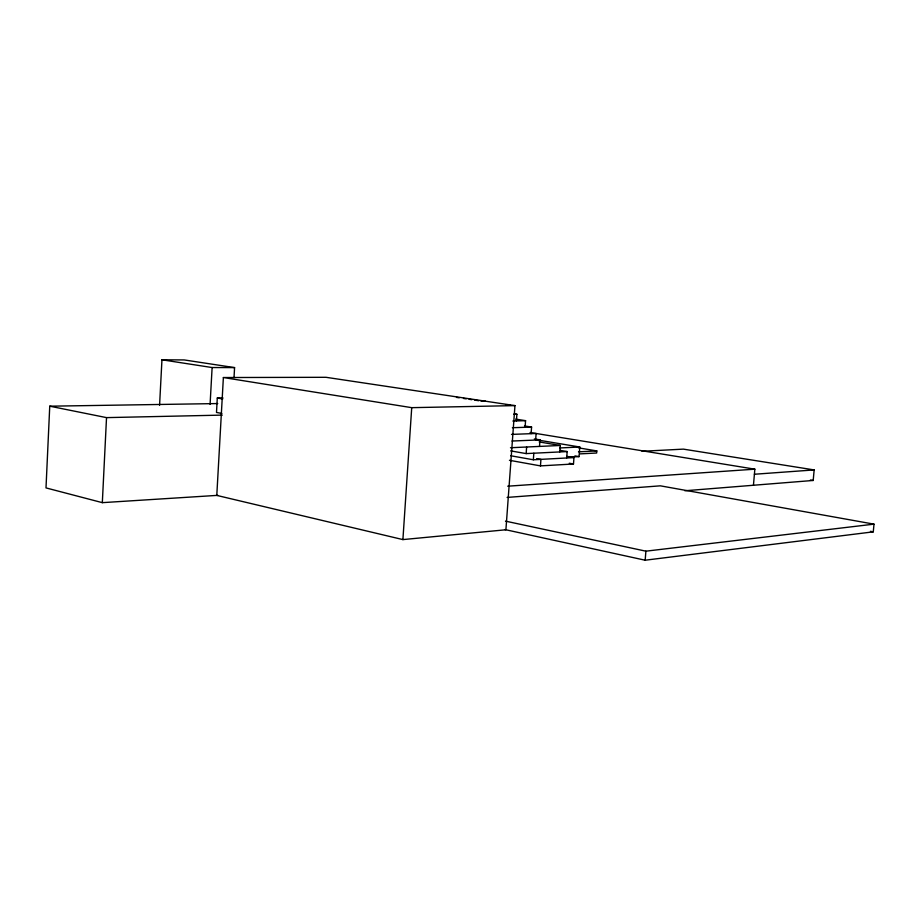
<?xml version="1.0" encoding="UTF-8"?>
<svg xmlns="http://www.w3.org/2000/svg" width="920" height="920" viewBox="0 0 920 920"><rect width="100%" height="100%" fill="white"/><g stroke="black" fill="none" stroke-linecap="round" stroke-linejoin="round"><path stroke-width="1.38" d="M217.741 403.558L49.749 406.191L46 487.91L102.327 502.653L217.856 495.339M102.327 502.653L106.524 417.622L49.749 406.191M159.574 405.317L161.954 359.789L184.253 359.938L234.577 367.609L234.013 377.591M210.082 404.397L212.117 367.54L161.954 359.789M222.985 397.957L217.292 398.026L216.499 412.459L221.881 413.448M223.376 377.534L216.786 495.409L402.902 539.591L505.908 529.77L514.958 405.616L326.025 377.303L223.376 377.534L411.723 407.663L514.958 405.616M402.902 539.591L411.723 407.663M516.408 420.934L516.89 414.276L514.119 413.839M525.09 427.294L525.573 420.67L515.648 419.106M510.611 450.88L526.148 453.594L526.631 447.005M531.093 433.676L531.587 427.075L524.503 425.948M510.761 455.768L533.335 459.77L533.818 453.215M535.635 440.059L536.118 433.481L511.508 434.401M539.511 446.418L539.994 439.875L534.347 438.932M509.45 460.299L540.454 465.888L540.937 459.367L536.705 458.62M559.797 451.927L560.291 445.475L539.143 441.933M566.674 457.987L567.168 451.57L560.119 450.363M540.454 465.888L573.482 463.99L573.965 457.596L566.938 456.389M569.112 457.136L579.059 456.607L579.795 447.016L535.589 439.656M578.45 447.844L596.815 450.915L596.654 453.019L579.738 453.893M645.161 560.211L645.897 551.172L874 524.147L873.275 531.841L645.161 560.211L504.873 529.552M753.445 485.254L754.848 469.177L530.047 432.492M684.894 490.762L813.199 480.458L814.154 469.924L683.399 449.132L641.976 451.283M507.115 497.421L660.341 485.829L874 524.147M754.4 474.248L814.154 469.924M507.713 486.197L754.848 469.177M533.335 459.77L573.965 457.596M526.148 453.594L567.168 451.57M578.484 451.835L596.815 450.915M559.912 447.948L579.795 447.016M510.485 447.741L560.291 445.475M512.003 441.036L539.994 439.875M512.394 427.719L531.587 427.075M512.877 421.038L525.573 420.67M514.038 414.345L516.89 414.276M106.524 417.622L222.318 415.104M505.586 404.857L509.898 404.777M481.034 401.166L485.346 401.097M212.117 367.54L234.577 367.609M456.481 397.382L459.275 397.808M463.461 398.429L466.256 398.854M469.039 399.268L471.834 399.694M474.628 400.108L478.814 400.74M810.382 479.998L813.199 480.458M574.919 455.894L579.059 456.607M217.292 398.026L222.686 398.969M569.261 463.243L573.482 463.99M870.446 531.323L873.275 531.841M505.494 521.134L645.897 551.172"/></g></svg>
